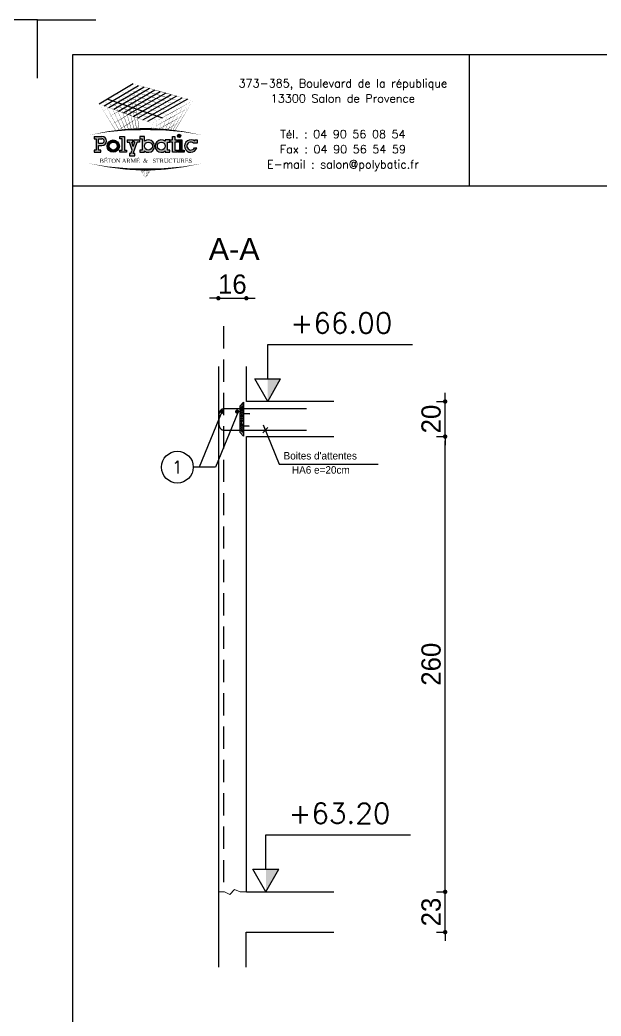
# Model space of a CAD drawing. Header units: metres. Extents: x -5618 to 118954, y -306 to 4637.
# Drawn here: x 94707 to 95039, y 1025 to 1594 of the extents above; entities that cross this region are included whole.
import ezdxf
from ezdxf.enums import TextEntityAlignment as Align

# ---------------------------------------------------------------- set-up
doc = ezdxf.new("R2010")
doc.units = ezdxf.units.M
doc.linetypes.add('CACHEX2', pattern=[19.049999999999997, 12.7, -6.35])
for name, color, linetype in [('COTATION', 1, 'Continuous'), ('GO-CARTOUCHE', 7, 'Continuous'), ('GO-FER-HA', 140, 'Continuous'), ('GO-TEXTE', 9, 'Continuous'), ('K_ENT_M_Building_V.76', 7, 'Continuous'), ('STR_COTATION', 1, 'Continuous'), ('STR_STA', 30, 'Continuous'), ('STR_VOI-POT', 6, 'Continuous')]:
    doc.layers.add(name, color=color, linetype=linetype)
doc.layers.add('Kofragna_forma', color=7, linetype='Continuous', lineweight=70)
doc.styles.add('GrDimensions', font='simplex.shx')
doc.styles.add('Lucida', font='LSANSI.TTF')
doc.styles.add('POLYBATIC', font='TIMES.TTF')
doc.styles.add('schéma', font='simplex.shx')
doc.styles.add('TEXTE', font='romans.shx')
doc.styles.add('TEXTEBA', font='ARIAL.TTF')
doc.dimstyles.new('COUPE-20', dxfattribs={"dimscale": 0.5, "dimtxt": 22, "dimasz": 5, "dimexe": 0.05, "dimexo": 0, "dimgap": 5, "dimtad": 1, "dimdec": 0, "dimdsep": 46, "dimtxsty": 'Standard', "dimblk1": 'DOT', "dimblk2": 'DOT', "dimsah": 1, "dimcen": 0, "dimdle": 150, "dimclrd": 1, "dimclre": 1, "dimclrt": 7, "dimadec": 0, "dimazin": 0, "dimtfac": 1, "dimtdec": 0, "dimtix": 1, "dimtmove": 2, "dimatfit": 3, "dimldrblk": 'DOT', "dimfxl": 0, "dimtvp": 1, "dimtolj": 1, "dimtzin": 0, "dimarcsym": 0})

# ---------------------------------------------------------------- blocks, each defined once
blk = doc.blocks.new('A$C492E529B')
h = blk.add_hatch(color=256)
h.paths.add_polyline_path([(-1.982500000000002, 0.1), (-2.082500000000003, 0.1), (-2.082500000000003, 0.2999999999999999), (-1.932500000000003, 0.2999999999999999, 1), (-1.932500000000003, 0.7), (-2.282500000000002, 0.7), (-2.282500000000001, 0.6), (-2.182500000000003, 0.6), (-2.182500000000003, 0.1), (-2.282500000000003, 0.1), (-2.282500000000004, -6.938893903907228e-18), (-1.982500000000003, -6.938893903907228e-18)])
h.paths.add_polyline_path([(-2.082500000000003, 0.3999999999999889), (-2.082500000000003, 0.6), (-1.932500000000003, 0.6, -1), (-1.932500000000003, 0.3999999999999999)], flags=16)
h = blk.add_hatch(color=256)
h.paths.add_polyline_path([(-1.157500000000001, 0.275, 1), (-1.707500000000001, 0.275, 1)])
h.paths.add_polyline_path([(-1.607500000000002, 0.275, -1), (-1.257500000000002, 0.275, -1)], flags=16)
for color, points in [(256, [(-0.9375, 0.7), (-1.137499999999999, 0.7000000000000001), (-1.137500000000001, 0.5999999999999999), (-1.0375, 0.6), (-1.0375, 0.09999999999999998), (-1.137500000000001, 0.09999999999999996), (-1.137499999999999, -4.163336342344337e-17), (-0.8375000000000021, -4.163336342344337e-17), (-0.8375000000000004, 0.09999999999999994), (-0.9374999999999982, 0.09999999999999998)]), (256, [(-0.3674999999999997, 0.45), (-0.2675000000000001, 0.45), (-0.2674999999999983, 0.55), (-0.5234481005020868, 0.55), (-0.5234481005020868, 0.45), (-0.4734481005020861, 0.45), (-0.5425000000000004, 0.2527088585773882), (-0.6115518994979148, 0.45), (-0.5615518994979141, 0.45), (-0.5615518994979141, 0.55), (-0.8175000000000008, 0.55), (-0.8175000000000008, 0.45), (-0.7175000000000011, 0.45), (-0.5954740502510436, 0.1013544292886954), (-0.6484481005020868, -0.04999999999999991), (-0.7175000000000011, -0.04999999999999991), (-0.7175000000000011, -0.1499999999999999), (-0.4675000000000011, -0.1499999999999999), (-0.4675000000000011, -0.04999999999999991), (-0.5424999999999986, -0.0499999999999999)]), (256, [(1.392500000000002, 0.55), (1.2925, 0.55), (1.2925, 0.7000000000000001), (1.192500000000003, 0.7000000000000001), (1.192500000000003, 0.55), (1.092500000000003, 0.55), (1.092500000000003, 0.45), (1.192500000000004, 0.45), (1.192500000000003, -6.938893903907228e-18), (1.392500000000002, -6.938893903907228e-18), (1.392500000000002, 0.1), (1.292500000000004, 0.1), (1.292500000000004, 0.45), (1.392500000000005, 0.45)]), (140, [(1.412500000000003, 0.7250000000000001, 1), (1.562500000000005, 0.7250000000000001, 1)]), (256, [(1.612500000000002, 0.55), (1.412500000000003, 0.55), (1.412500000000003, 0.45), (1.512500000000003, 0.45), (1.512500000000003, 0.1), (1.412500000000003, 0.09999999999999999), (1.412500000000003, -6.938893903907228e-18), (1.712500000000002, -6.938893903907228e-18), (1.7125, 0.09999999999999999), (1.612500000000002, 0.1)]), (256, [(2.129974487139162, 0.4), (2.282500000000004, 0.4), (2.282500000000002, 0.55), (2.182500000000005, 0.55), (2.182500000000003, 0.487132034355964, 3.359496397493009), (2.272075131106462, 0.2), (2.165613883008421, 0.2, -3.125801635094081)])]:
    blk.add_hatch(color=color).paths.add_polyline_path(points)
h = blk.add_hatch(color=256)
h.paths.add_polyline_path([(-0.04749999999999943, 0.4871320343559638), (-0.04749999999999766, 0.7000000000000001), (-0.2474999999999987, 0.7), (-0.2474999999999987, 0.6000000000000001), (-0.1474999999999991, 0.6000000000000001), (-0.1474999999999991, 0.1), (-0.2475000000000005, 0.09999999999999999), (-0.2474999999999987, -6.938893903907228e-18), (-0.04749999999999766, -1.387778780781446e-17), (-0.04749999999999943, 0.06286796564403607, 2.121320343559649)])
h.paths.add_polyline_path([(-0.04749999999999943, 0.275, -1), (0.3025000000000002, 0.275, -1)], flags=16)
h = blk.add_hatch(color=256)
h.paths.add_polyline_path([(1.072500000000003, 0.1), (0.9725000000000037, 0.1), (0.9725000000000037, 0.45), (1.072500000000003, 0.45), (1.072500000000003, 0.55), (0.872500000000004, 0.55), (0.872500000000004, 0.4871320343559638, 2.121320343559652), (0.872500000000004, 0.06286796564403632), (0.8725000000000058, -1.387778780781446e-17), (1.072500000000002, 0)])
h.paths.add_polyline_path([(0.5225000000000026, 0.275, -1), (0.8725000000000023, 0.275, -1)], flags=16)
for p, q in [((-0.5954740502510436, 0.101354429288693), (-0.7175000000000011, 0.45)), ((-0.5425000000000004, 0.2527088585773872), (-0.6115518994979148, 0.45)), ((-0.5425000000000004, -0.04999999999999991), (-0.3674999999999997, 0.45)), ((-0.5425000000000004, 0.2527088585773867), (-0.4734481005020861, 0.45)), ((0.872500000000004, 0.55), (0.872500000000004, 0.4871320343559638)), ((1.072500000000003, 0.55), (0.872500000000004, 0.55)), ((0.9725000000000037, 0.1), (0.9725000000000037, 0.45)), ((0.9725000000000037, 0.45), (1.072500000000003, 0.45)), ((1.072500000000003, 0.45), (1.072500000000003, 0.55)), ((-0.6484481005020868, -0.04999999999999991), (-0.5954740502510454, 0.1013544292886897)), ((0.872500000000004, 0.06286796564403632), (0.872500000000004, -6.938893903907228e-18)), ((1.072500000000003, 0.1), (0.9725000000000037, 0.1)), ((1.072500000000003, -6.938893903907228e-18), (1.072500000000003, 0.1)), ((2.165613883008421, 0.2), (2.272075131106462, 0.2)), ((0.872500000000004, -6.938893903907228e-18), (1.072500000000003, -6.938893903907228e-18))]:
    blk.add_line(p, q)
for points in [[(-2.282500000000002, 0.7), (-1.932500000000003, 0.7)], [(-2.282500000000002, 0.7), (-2.282500000000002, 0.6), (-2.182500000000003, 0.6), (-2.182500000000003, 0.1), (-2.282500000000002, 0.1), (-2.282500000000002, -6.938893903907228e-18), (-1.982500000000003, -6.938893903907228e-18), (-1.982500000000003, 0.1), (-2.082500000000003, 0.1), (-2.082500000000003, 0.2999999999999999), (-1.932500000000003, 0.2999999999999999)], [(-2.082500000000003, 0.3999999999999999), (-2.082500000000003, 0.6), (-1.932500000000003, 0.6)], [(-1.137499999999999, 0.7), (-0.9375, 0.7), (-0.9375, 0.09999999999999998), (-0.8375000000000004, 0.09999999999999994), (-0.8375000000000004, -4.163336342344337e-17), (-1.137499999999999, -4.163336342344337e-17), (-1.137499999999999, 0.09999999999999998), (-1.0375, 0.09999999999999998), (-1.0375, 0.6), (-1.137499999999999, 0.6), (-1.137499999999999, 0.7)], [(-0.8175000000000008, 0.55), (-0.5615518994979141, 0.55)], [(-0.8175000000000008, 0.55), (-0.8175000000000008, 0.45), (-0.7175000000000011, 0.45)], [(-0.6115518994979148, 0.45), (-0.5615518994979141, 0.45), (-0.5615518994979141, 0.55)], [(-0.5234481005020868, 0.55), (-0.2675000000000001, 0.55), (-0.2675000000000001, 0.45), (-0.3674999999999997, 0.45)], [(-0.4734481005020861, 0.45), (-0.5234481005020868, 0.45), (-0.5234481005020868, 0.55)], [(-0.2474999999999987, 0.7), (-0.2474999999999987, 0.6000000000000001), (-0.1474999999999991, 0.6000000000000001), (-0.1474999999999991, 0.1), (-0.2474999999999987, 0.1), (-0.2474999999999987, -6.938893903907228e-18), (-0.04749999999999943, -6.938893903907228e-18), (-0.04749999999999943, 0.06286796564403607)], [(-0.04749999999999943, 0.4871320343559638), (-0.04749999999999943, 0.7), (-0.2474999999999987, 0.7)], [(1.092500000000003, 0.55), (1.192500000000003, 0.55), (1.192500000000003, 0.7000000000000001), (1.292500000000002, 0.7000000000000001), (1.292500000000002, 0.55), (1.392500000000004, 0.55), (1.392500000000004, 0.45), (1.292500000000002, 0.45), (1.292500000000002, 0.1), (1.392500000000004, 0.1), (1.392500000000004, -6.938893903907228e-18), (1.192500000000003, -6.938893903907228e-18), (1.192500000000003, 0.45), (1.092500000000003, 0.45)], [(1.092500000000003, 0.45), (1.092500000000003, 0.55)], [(1.412500000000003, 0.45), (1.412500000000003, 0.55), (1.612500000000002, 0.55), (1.612500000000002, 0.1), (1.712500000000002, 0.1), (1.712500000000002, -6.938893903907228e-18), (1.412500000000003, -6.938893903907228e-18), (1.412500000000003, 0.1), (1.512500000000003, 0.1), (1.512500000000003, 0.45), (1.412500000000003, 0.45)], [(2.182500000000003, 0.487132034355964), (2.182500000000003, 0.55), (2.282500000000002, 0.55), (2.282500000000002, 0.4), (2.129974487139162, 0.4)], [(-2.082500000000003, 0.3999999999999999), (-1.932500000000003, 0.3999999999999999)], [(-0.6484481005020868, -0.04999999999999991), (-0.7175000000000011, -0.04999999999999991), (-0.7175000000000011, -0.1499999999999999), (-0.4675000000000011, -0.1499999999999999), (-0.4675000000000011, -0.04999999999999991), (-0.5425000000000004, -0.04999999999999991)]]:
    blk.add_lwpolyline(points)
for centre, radius in [((-1.432500000000001, 0.275), 0.275), ((-1.432500000000001, 0.275), 0.175), ((0.1275000000000013, 0.275), 0.175), ((0.6975000000000033, 0.275), 0.175)]:
    blk.add_circle(centre, radius)
at = {"color": 140}
blk.add_circle((1.487500000000004, 0.7250000000000001), 0.07500000000000107, dxfattribs=at)
for centre, radius, start, end in [((-1.932500000000003, 0.5), 0.2, 270, 90), ((-1.932500000000003, 0.5), 0.1, 270, 90), ((0.1275000000000013, 0.275), 0.275, 230.4788036413577, 129.5211963586423), ((0.6975000000000033, 0.275), 0.275, 50.47880364135766, 309.5211963586423), ((2.007500000000002, 0.275), 0.275, 50.47880364135766, 344.1733798681277), ((2.007500000000002, 0.275), 0.175, 45.58469140280684, 334.6230664748476)]:
    blk.add_arc(centre, radius, start, end)
blk = doc.blocks.new('POLYBATIC')
at = {"color": 140}
for p, q in [((-0.4296875000004547, 3.28125), (-1.601562500000455, 2.578125)), ((-1.434659090909463, 2.517755681818244), (-0.2414772727272521, 3.227982954545496)), ((-1.267755681818471, 2.457386363636374), (-0.05326704545473149, 3.174715909090992)), ((0.1349431818182438, 3.121448863636374), (-1.100852272727479, 2.397017045454504)), ((-0.933948863636715, 2.336647727272748), (0.323153409090537, 3.06818181818187)), ((-0.7670454545457233, 2.276278409090992), (0.5113636363635123, 3.014914772727252)), ((0.6995738636360329, 2.961647727272748), (-0.6001420454547315, 2.215909090909008)), ((-0.4332386363639671, 2.155539772727366), (0.8877840909092356, 2.908380681818244)), ((1.075994318181529, 2.855113636363626), (-0.2663352272729753, 2.095170454545496)), ((-0.09943181818198354, 2.034801136363626), (1.264204545454504, 2.801846590909008)), ((-1.308593750000455, 2.75390625), (0.5859375, 2.109375)), ((1.452414772727025, 2.748579545454504), (0.06747159090900823, 1.97443181818187))]:
    blk.add_line(p, q, dxfattribs=at)
for points in [[(-1.015625000000455, 2.9296875, 0.015625, 0, 0), (-0.4296875000004547, 3.28125, 0, 0, 0)], [(-0.8380681818182438, 2.87286931818187, 0.015625, 0, 0), (-0.2414772727272521, 3.227982954545496, 0, 0, 0)], [(0.283203125, 2.802734375, 0.015625, 0, 0), (-0.7226562500004547, 3.10546875, 0, 0, 0)], [(-0.3979455071712437, 1.710090152438511, 0.01404154563583916, 0, 0), (-0.7226562500004547, 3.10546875, 0, 0, 0)], [(-0.6605113636364877, 2.816051136363626, 0.015625, 0, 0), (-0.05326704545473149, 3.174715909090992, 0, 0, 0)], [(0.4443359375002274, 2.8955078125, 0.015625, 0, 0), (-0.5761718750004547, 3.193359375, 0, 0, 0)], [(-0.3091679367046254, 1.713523988177485, 0.01448156953465553, 0, 0), (-0.5761718750004547, 3.193359375, 0, 0, 0)], [(-0.4829545454547315, 2.759232954545496, 0.015625, 0, 0), (0.1349431818182438, 3.121448863636374, 0, 0, 0)], [(0.60546875, 2.98828125, 0.015625, 0, 0), (-0.4296875000004547, 3.28125, 0, 0, 0)], [(-0.2247129179731928, 1.715989555429132, 0.01490724232924596, 0, 0), (-0.4296875000004547, 3.28125, 0, 0, 0)], [(-1.601562500000455, 2.578125, 0, 0.015625, 0), (-1.015625000000455, 2.9296875, 0, 0, 0)], [(-1.434659090909463, 2.517755681818244, 0, 0.015625, 0), (-0.8380681818182438, 2.87286931818187, 0, 0, 0)], [(-0.3613281249997726, 2.431640625, 0.015625, 0, 0), (-1.308593750000455, 2.75390625, 0, 0, 0)], [(-0.8000544418000572, 1.683696661101635, 0.01214422228537064, 0, 0), (-1.308593750000455, 2.75390625, 0, 0, 0)], [(-1.267755681818471, 2.457386363636374, 0, 0.015625, 0), (-0.6605113636364877, 2.816051136363626, 0, 0, 0)], [(-0.2001953125, 2.5244140625, 0.015625, 0, 0), (-1.162109375000455, 2.841796875, 0, 0, 0)], [(-0.6921335829376858, 1.692528341469028, 0.01263800449243644, 0, 0), (-1.162109375000455, 2.841796875, 0, 0, 0)], [(-1.100852272727479, 2.397017045454504, 0, 0.015625, 0), (-0.4829545454547315, 2.759232954545496, 0, 0, 0)], [(-0.03906250000045475, 2.6171875, 0.015625, 0, 0), (-1.015625000000455, 2.9296875, 0, 0, 0)], [(-0.5892474188822234, 1.699752169851649, 0.0131193101882493, 0, 0), (-1.015625000000455, 2.9296875, 0, 0, 0)], [(-0.390625, 2.982954545454504, 0, 0.015625, 0), (-0.9232954545454959, 2.663352272727366, 0, 0, 0)], [(0.1220703125, 2.7099609375, 0.015625, 0, 0), (-0.8691406250004547, 3.017578125, 0, 0, 0)], [(-0.4912426523219438, 1.705550332218991, 0.01358734283786201, 0, 0), (-0.8691406250004547, 3.017578125, 0, 0, 0)], [(-0.3053977272729753, 2.702414772727366, 0.015625, 0, 0), (0.323153409090537, 3.06818181818187, 0, 0, 0)], [(-0.1278409090909918, 2.645596590909008, 0.015625, 0, 0), (0.5113636363635123, 3.014914772727252, 0, 0, 0)], [(0.04971590909099177, 2.588778409090992, 0.015625, 0, 0), (0.6995738636360329, 2.961647727272748, 0, 0, 0)], [(0.2272727272727479, 2.531960227272748, 0.015625, 0, 0), (0.8877840909092356, 2.908380681818244, 0, 0, 0)], [(1.2890625, 2.5, 0, 0.015625, 0), (0.283203125, 2.802734375, 0, 0, 0)], [(0.4048295454542767, 2.475142045454504, 0.015625, 0, 0), (1.075994318181529, 2.855113636363626, 0, 0, 0)], [(1.46484375, 2.59765625, 0, 0.015625, 0), (0.4443359375002274, 2.8955078125, 0, 0, 0)], [(0.5823863636364877, 2.41832386363626, 0.015625, 0, 0), (1.264204545454504, 2.801846590909008, 0, 0, 0)], [(1.640625000000227, 2.6953125, 0, 0.015625, 0), (0.60546875, 2.98828125, 0, 0, 0)], [(-0.68359375, 2.24609375, 0.015625, 0, 0), (-1.601562500000455, 2.578125, 0, 0, 0)], [(-1.031467709796289, 1.660411435280935, 0.01112380078447304, 0, 0), (-1.601562500000455, 2.578125, 0, 0, 0)], [(-1.455965909090764, 2.34375, 0, 0.015625, 0), (-0.9232954545454959, 2.663352272727366, 0, 0, 0)], [(-0.5224609375, 2.3388671875, 0.015625, 0, 0), (-1.455078125000455, 2.666015625, 0, 0, 0)], [(-0.9131357219118854, 1.673060752227684, 0.0116390314757204, 0, 0), (-1.455078125000455, 2.666015625, 0, 0, 0)], [(-0.933948863636715, 2.336647727272748, 0, 0.015625, 0), (-0.3053977272729753, 2.702414772727366, 0, 0, 0)], [(-0.3515625, 2.684659090909008, 0, 0.015625, 0), (-0.8309659090909918, 2.397017045454504, 0, 0, 0)], [(-0.7670454545457233, 2.276278409090992, 0, 0.015625, 0), (-0.1278409090909918, 2.645596590909008, 0, 0, 0)], [(-0.6001420454547315, 2.215909090909008, 0, 0.015625, 0), (0.04971590909099177, 2.588778409090992, 0, 0, 0)], [(-0.4332386363639671, 2.155539772727366, 0, 0.015625, 0), (0.2272727272727479, 2.531960227272748, 0, 0, 0)], [(0.5859375, 2.109375, 0, 0.015625, 0), (-0.3613281249997726, 2.431640625, 0, 0, 0)], [(-0.2663352272729753, 2.095170454545496, 0, 0.015625, 0), (0.4048295454542767, 2.475142045454504, 0, 0, 0)], [(0.7617187500002274, 2.20703125, 0, 0.015625, 0), (-0.2001953125, 2.5244140625, 0, 0, 0)], [(-0.09943181818198354, 2.034801136363626, 0, 0.015625, 0), (0.5823863636364877, 2.41832386363626, 0, 0, 0)], [(0.9374999999995453, 2.3046875, 0, 0.015625, 0), (-0.03906250000045475, 2.6171875, 0, 0, 0)], [(1.11328125, 2.40234375, 0, 0.015625, 0), (0.1220703125, 2.7099609375, 0, 0, 0)], [(0.7599431818180165, 2.36150568181813, 0.015625, 0, 0), (1.452414772727025, 2.748579545454504, 0, 0, 0)], [(0.8522727272725206, 2.095170454545496, 0.015625, 0, 0), (1.491477272727025, 2.450284090909008, 0, 0, 0)], [(0.8650912233908912, 1.677752675667421, 0.01027809155415822, 0, 0), (1.2890625, 2.5, 0, 0, 0)], [(0.9374999999995453, 2.3046875, 0.015625, 0, 0), (1.640625000000227, 2.6953125, 0, 0, 0)], [(0.9418075391890852, 1.670138702828694, 0.01115810583063171, 0, 0), (1.46484375, 2.59765625, 0, 0, 0)], [(1.012016020391002, 1.662597747784957, 0.01197350437350787, 0, 0), (1.640625000000227, 2.6953125, 0, 0, 0)], [(-1.310369318181984, 2.109375, 0, 0.015625, 0), (-0.8309659090909918, 2.397017045454504, 0, 0, 0)], [(-1.164772727272975, 1.875, 0, 0.015625, 0), (-0.738636363636715, 2.13068181818187, 0, 0, 0)], [(-0.3124999999997726, 2.386363636363626, 0, 0.015625, 0), (-0.738636363636715, 2.13068181818187, 0, 0, 0)], [(0.234375, 1.9140625, 0, 0.015625, 0), (-0.68359375, 2.24609375, 0, 0, 0)], [(-0.2734375, 2.08806818181813, 0, 0.015625, 0), (-0.6463068181817562, 1.864346590909008, 0, 0, 0)], [(0.41015625, 2.01171875, 0, 0.015625, 0), (-0.5224609375, 2.3388671875, 0, 0, 0)], [(0.06747159090900823, 1.97443181818187, 0, 0.015625, 0), (0.7599431818180165, 2.36150568181813, 0, 0, 0)], [(0.2130681818182438, 1.74005681818187, 0, 0.015625, 0), (0.8522727272725206, 2.095170454545496, 0, 0, 0)], [(0.234375, 1.9140625, 0, 0.015625, 0), (0.9374999999995453, 2.3046875, 0, 0, 0)], [(0.4740167860959446, 1.706460429945992, 0.005969104741541102, 0, 0), (0.5859375, 2.109375, 0, 0, 0)], [(0.5866968277300657, 1.699916449576676, 0.007180386554667803, 0, 0), (0.7617187500002274, 2.20703125, 0, 0, 0)], [(0.6885950454347949, 1.692796153361087, 0.008296831818832406, 0, 0), (0.9374999999995453, 2.3046875, 0, 0, 0)], [(0.7648212005681216, 1.884417712436971, 0.015625, 0, 0), (1.342329545454277, 2.20525568181813, 0, 0, 0)], [(0.7810150218122089, 1.685348204963248, 0.00932677131755205, 0, 0), (1.11328125, 2.40234375, 0, 0, 0)], [(-1.953125, 1.5078125, 0, 0.078125, -0.05384344768960826), (0, 1.71875, 0, 0, 0)], [(-1.019176136363967, 1.640625, 0, 0.015625, 0), (-0.6463068181817562, 1.864346590909008, 0, 0, 0)], [(-0.2343750000004547, 1.789772727272748, 0, 0.006380219183002012, 0), (-0.364879483288405, 1.711470037299478, 0, 0.006380219183002012, 0)], [(1.953125, 1.5078125, 0, 0.078125, 0.05384344768960826), (0, 1.71875, 0, 0, 0)], [(0.2101635290903232, 1.716335487573815, 0.003228196121244227, 0, 0), (0.234375, 1.9140625, 0, 0, 0)], [(0.3490664007761097, 1.712087584760297, 0.004654464702752464, 0, 0), (0.41015625, 2.01171875, 0, 0, 0)], [(0.4469534160696185, 1.707824498826653, 0.006931142164855608, 0.015625, 0), (0.7670454545452685, 1.885653409090992, 0, 0, 0)], [(0.6795939278408696, 1.674900666982467, 0.015625, 0, 0), (1.193181818181984, 1.960227272727366, 0, 0, 0)], [(0.9595825479204905, 1.668281339753776, 0.002934513941093933, 0, 0), (1.044034090909008, 1.715198863636374, 0, 0, 0)], [(-1.953125, 0.5234375, 0, 0.078125, 0.05384344768960826), (0, 0.3125, 0, 0, 0)], [(1.953125, 0.5234375, 0, 0.078125, -0.05384344768960826), (0, 0.3125, 0, 0, 0)], [(0, 0, 0, 0.003813184372856077, 0), (-0.195425699109137, 0.3145877107606339, 0, 0.003813184372856077, 0)], [(0, 0, 0, 0.003681835129602301, 0), (-0.1714354482223825, 0.3141065594943484, 0, 0.003681835129602301, 0)], [(0, 0, 0, 0.003559883067564705, 0), (-0.1490701034542781, 0.3137146953291676, 0, 0.003559883067564705, 0)], [(0, 0, 0, 0.003446298807918057, 0), (-0.1281592369196005, 0.3133977978450275, 0, 0.003446298807918057, 0)], [(0, 0, 0, 0.003340204242443637, 0), (-0.1085566378797012, 0.3131441477290764, 0, 0.003340204242443637, 0)], [(0, 0, 0, 0.00324084487628895, 0), (-0.09013599812169559, 0.312944083366574, 0, 0.00324084487628895, 0)], [(0, 0, 0, 0.00314756816438513, 0), (-0.07278751380135873, 0.312789586335839, 0, 0.00314756816438513, 0)], [(0, 0, 0, 0.003059806352468915, 0), (-0.05641517962362741, 0.3126739616427585, 0, 0.003059806352468915, 0)], [(0, 0, 0, 0.003059806352468926, 0), (-0.05641517962362741, 0.3126739616427585, 0, 0.003059806352468926, 0)], [(0, 0, 0, 0.002977062747662009, 0), (-0.04093461278057475, 0.3125915885044606, 0, 0.002977062747662009, 0)], [(0, 0, 0, 0.005103348149100338, 0), (0.03827511111785498, 0.3125800741324838, 0, 0.005103348149100338, 0)], [(0, 0, 0, 0.004857820584163759, 0), (0.06375889516698408, 0.3127222001055543, 0, 0.004857820584163759, 0)], [(0, 0, 0, 0.004635747574430795, 0), (0.08692026702033218, 0.3129129612740371, 0, 0.004635747574430795, 0)], [(0, 0, 0, 0.004433818568920311, 0), (0.1080743276174871, 0.3131384364301084, 0, 0.004433818568920311, 0)], [(0, 0, 0, 0.004249332961201733, 0), (0.1274799888360576, 0.3133883058886795, 0, 0.004249332961201733, 0)], [(0, 0, 0, 0.004080063185600645, 0), (0.1453522509866616, 0.3136548573932032, 0, 0.004080063185600645, 0)], [(0, 0, 0, 0.003924153640373415, 0), (0.1618713376651613, 0.3139322912297757, 0, 0.003924153640373415, 0)], [(0, 0, 0, 0.003780044831076442, 0), (0.1771896014565755, 0.3142162265830848, 0, 0.003780044831076442, 0)], [(0, 0, 0, 0.003646415603355052, 0), (0.1914368191760332, 0.314503345789376, 0, 0.003646415603355052, 0)]]:
    blk.add_lwpolyline(points, format="xyseb", dxfattribs=at)
at = {"color": 5, "xscale": 0.78125, "yscale": 0.78125, "zscale": 0.78125}
blk.add_blockref('A$C492E529B', (0, 0.9102189642169378), dxfattribs=at)
at = {"lineweight": 60, "style": 'POLYBATIC'}
for s, p in [('BÉTON ARMÉ', (-1.586656885245475, 0.546875)), ('STRUCTURES', (0.2401012856082616, 0.546875))]:
    blk.add_text(s, height=0.140625, dxfattribs=at).set_placement(p)
at = {"color": 140, "style": 'POLYBATIC'}
blk.add_text('&', height=0.140625, dxfattribs=at).set_placement((0, 0.546875), align=Align.CENTER)
blk = doc.blocks.new('_DOT')
at = {"color": 0, "linetype": 'ByBlock'}
blk.add_line((-0.5, 0), (-1, 0), dxfattribs=at)
at = {"color": 0, "linetype": 'ByBlock', "const_width": 0.5}
blk.add_lwpolyline([(-0.25, 0, 1), (0.25, 0, 1)], format="xyb", close=True, dxfattribs=at)
blk = doc.blocks.new('*D1248')
at = {"layer": 'COTATION', "color": 1, "lineweight": -2, "ltscale": 4.5}
for p, q in [((94949.7076915706, 1098.287651877362), (94949.7076915706, 1100.787651877362)), ((94944.7076915706, 1095.787651877362), (94949.73269157059, 1095.787651877362)), ((94949.7076915706, 1072.787651877362), (94949.7076915706, 1095.787651877362)), ((94944.7076915706, 1072.787651877362), (94949.73269157059, 1072.787651877362)), ((94949.7076915706, 1070.287651877362), (94949.7076915706, 1067.787651877362))]:
    blk.add_line(p, q, dxfattribs=at)
at = {"layer": 'DEFPOINTS', "color": 0, "lineweight": -3, "ltscale": 4.5}
for p in [(94886.14404431664, 1095.787651877362), (94949.7076915706, 1095.787651877362), (94886.14404431664, 1072.787651877362)]:
    blk.add_point(p, dxfattribs=at)
at = {"layer": 'COTATION', "color": 1, "lineweight": -2, "ltscale": 4.5, "xscale": 2.5, "yscale": 2.5, "zscale": 2.5}
for p, rotation in [((94949.7076915706, 1095.787651877362), 270), ((94949.7076915706, 1072.787651877362), 90)]:
    blk.add_blockref('_DOT', p, dxfattribs=dict(at, rotation=rotation))
at = {"layer": 'COTATION', "color": 7, "lineweight": -3, "ltscale": 4.5, "insert": (94941.7076915706, 1084.287651877377), "char_height": 11, "attachment_point": 5, "rotation": 90}
blk.add_mtext('\\A1;23', dxfattribs=at)
blk = doc.blocks.new('*D1249')
at = {"layer": 'COTATION', "color": 1, "lineweight": -2, "ltscale": 4.5}
for p, q in [((94944.7076915706, 1355.787651877362), (94949.73269157059, 1355.787651877362)), ((94949.7076915706, 1098.287651877362), (94949.7076915706, 1353.287651877362)), ((94944.7076915706, 1095.787651877362), (94949.73269157059, 1095.787651877362))]:
    blk.add_line(p, q, dxfattribs=at)
at = {"layer": 'DEFPOINTS', "color": 0, "lineweight": -3, "ltscale": 4.5}
for p in [(94886.14404431664, 1355.787651877362), (94949.7076915706, 1355.787651877362), (94886.14404431664, 1095.787651877362)]:
    blk.add_point(p, dxfattribs=at)
at = {"layer": 'COTATION', "color": 1, "lineweight": -2, "ltscale": 4.5, "xscale": 2.5, "yscale": 2.5, "zscale": 2.5}
for p, rotation in [((94949.7076915706, 1355.787651877362), 90), ((94949.7076915706, 1095.787651877362), 270)]:
    blk.add_blockref('_DOT', p, dxfattribs=dict(at, rotation=rotation))
at = {"layer": 'COTATION', "color": 7, "lineweight": -3, "ltscale": 4.5, "insert": (94941.7076915706, 1225.787651877377), "char_height": 11, "attachment_point": 5, "rotation": 90}
blk.add_mtext('\\A1;260', dxfattribs=at)
blk = doc.blocks.new('*D1250')
at = {"layer": 'COTATION', "color": 1, "lineweight": -2, "ltscale": 4.5}
for p, q in [((94949.7076915706, 1378.290151877442), (94949.7076915706, 1380.790151877442)), ((94944.7076915706, 1375.790151877442), (94949.73269157059, 1375.790151877442)), ((94949.7076915706, 1355.787651877362), (94949.7076915706, 1375.790151877442)), ((94944.7076915706, 1355.787651877362), (94949.73269157059, 1355.787651877362)), ((94949.7076915706, 1353.287651877362), (94949.7076915706, 1350.787651877362))]:
    blk.add_line(p, q, dxfattribs=at)
at = {"layer": 'DEFPOINTS', "color": 0, "lineweight": -3, "ltscale": 4.5}
for p in [(94886.14404431664, 1375.790151877442), (94949.7076915706, 1375.790151877442), (94886.14404431664, 1355.787651877362)]:
    blk.add_point(p, dxfattribs=at)
at = {"layer": 'COTATION', "color": 1, "lineweight": -2, "ltscale": 4.5, "xscale": 2.5, "yscale": 2.5, "zscale": 2.5}
for p, rotation in [((94949.7076915706, 1375.790151877442), 270), ((94949.7076915706, 1355.787651877362), 90)]:
    blk.add_blockref('_DOT', p, dxfattribs=dict(at, rotation=rotation))
at = {"layer": 'COTATION', "color": 7, "lineweight": -3, "ltscale": 4.5, "insert": (94941.7076915706, 1365.788901877417), "char_height": 11, "attachment_point": 5, "rotation": 90}
blk.add_mtext('\\A1;20', dxfattribs=at)
blk = doc.blocks.new('stab')
at = {"layer": 'STR_STA'}
h = blk.add_hatch(dxfattribs=at)
h.set_pattern_fill('ANSI31', color=9, scale=6.075, angle=-540.0000000000001, style=0)
h.set_pattern_definition([(315.0000000000001, (-54992.65837973652, 395894.7379386253), (-0.5369592119635344, -0.5369592119635349), [])])
h.paths.add_polyline_path([(8.552378314954694, 0), (6.527378315047827, -2.025000000023283), (4.901532150164712, -2.025000000023283), (4.901532150164712, 0)])
h.paths.add_polyline_path([(4.901532150164712, 0), (4.901532150164712, -2.025000000139698), (1.74862694303738, -2.025000000023283), (1.948794948111754, 0)])
h.paths.add_polyline_path([(1.414768370159436, 0), (1.731635668373201, -2.025000000023283), (-8.030776707397308, -2.025000000023283), (-7.821117697225418, 0)])
h.paths.add_polyline_path([(-8.109998894331511, -1.562622790690511), (-9.672621684905607, 0), (-8.249247268366162, 0)])
at = {"layer": 'STR_STA', "color": 1}
blk.add_lwpolyline([(-5.928707288054284, 36.008007580298), (-5.928707288054284, 0.5705075804144144), (-5.928707288052465, -11.06744842143235, 0.4142135623762916), (-2.891207288077567, -14.1049484213363), (3.183792711886781, -14.10494842149637, 0.4142135623762916), (6.221292711968999, -11.067448421476), (6.221292711968999, 36.008007580298)], format="xyb", dxfattribs=at)
blk.add_lwpolyline([(-7.647621684882324, -2.025000000023283), (-9.672621684905607, 0), (9.672621684905607, 0), (7.647621684882324, -2.025000000023283)], close=True, dxfattribs=at)
blk.add_lwpolyline([(-3.876133816724177, 0), (-3.678095901675988, -2.222349535324611), (-3.088990557997022, 3.467548173037358), (-3.088990557997022, 0), (3.088990557997022, 0), (3.416271031775977, -2.091547353309579), (3.939919544325676, 3.205943809472956), (3.939919544325676, 0)], dxfattribs=at)
at = {"layer": 'STR_STA', "color": 6, "linetype": 'Continuous', "const_width": 1.2}
for points in [[(-3.750946255378949, -3.686379832470266, -1), (-4.950946254633891, -3.686379832470266, -1)], [(-3.63822869229989, -12.30089231230522, -1), (-4.838228691554832, -12.30089231230522, -1)]]:
    blk.add_lwpolyline(points, format="xyb", close=True, dxfattribs=at)
blk = doc.blocks.new('*D1251')
at = {"layer": 'DEFPOINTS', "color": 0, "lineweight": -3, "ltscale": 4.5}
for p in [(94836.14404431664, 1434.774084965984), (94820.14404431664, 1395.790151877441, 187.688179425467), (94836.14404431664, 1395.790151877441, 187.688179425467)]:
    blk.add_point(p, dxfattribs=at)
at = {"layer": 'STR_COTATION', "color": 1, "lineweight": -2, "ltscale": 4.5}
for p, q in [((94817.64404431664, 1434.774084965984), (94815.14404431664, 1434.774084965984)), ((94820.14404431664, 1434.78382318438), (94820.14404431664, 1434.799084965984)), ((94820.14404431664, 1434.774084965984), (94836.14404431664, 1434.774084965984)), ((94836.14404431664, 1434.78382318438), (94836.14404431664, 1434.799084965984)), ((94838.64404431664, 1434.774084965984), (94841.14404431664, 1434.774084965984))]:
    blk.add_line(p, q, dxfattribs=at)
at = {"layer": 'STR_COTATION', "color": 1, "lineweight": -2, "ltscale": 4.5, "xscale": 2.5, "yscale": 2.5, "zscale": 2.5}
blk.add_blockref('_DOT', (94820.14404431664, 1434.774084965984), dxfattribs=at)
at = {"layer": 'STR_COTATION', "color": 1, "lineweight": -2, "ltscale": 4.5, "xscale": 2.5, "yscale": 2.5, "zscale": 2.5, "rotation": 180}
blk.add_blockref('_DOT', (94836.14404431664, 1434.774084965984), dxfattribs=at)
at = {"layer": 'STR_COTATION', "color": 7, "lineweight": -3, "ltscale": 4.5, "insert": (94828.14404431664, 1442.774084965984), "char_height": 11, "attachment_point": 5}
blk.add_mtext('\\A1;16', dxfattribs=at)

msp = doc.modelspace()

# ---------------------------------------------------------------- linework, layer by layer
at = {"color": 7, "linetype": 'Continuous', "lineweight": -3}
for p, q in [((94840.97179233952, 1388.790151877442, 187.688179425467), (94855.72199169194, 1388.790151877442, 187.688179425467)), ((94848.34689201572, 1375.790151877442, 187.688179425467), (94840.97179233952, 1388.790151877442, 187.688179425467)), ((94840.97179233952, 1388.790151877442, 187.688179425467), (94855.72199169194, 1388.790151877442, 187.688179425467)), ((94848.34689201572, 1375.790151877442, 187.688179425467), (94840.97179233952, 1388.790151877442, 187.688179425467)), ((94848.34689201572, 1375.790151877442, 187.688179425467), (94855.72199169194, 1388.790151877442, 187.688179425467)), ((94848.34689201572, 1375.790151877442, 187.688179425467), (94855.72199169194, 1388.790151877442, 187.688179425467)), ((94839.91469024654, 1108.787651877362, 187.688179425467), (94854.66488959896, 1108.787651877362, 187.688179425467)), ((94847.28978992274, 1095.787651877362, 187.688179425467), (94839.91469024654, 1108.787651877362, 187.688179425467)), ((94839.91469024654, 1108.787651877362, 187.688179425467), (94854.66488959896, 1108.787651877362, 187.688179425467)), ((94847.28978992274, 1095.787651877362, 187.688179425467), (94839.91469024654, 1108.787651877362, 187.688179425467)), ((94847.28978992274, 1095.787651877362, 187.688179425467), (94854.66488959896, 1108.787651877362, 187.688179425467)), ((94847.28978992274, 1095.787651877362, 187.688179425467), (94854.66488959896, 1108.787651877362, 187.688179425467))]:
    msp.add_line(p, q, dxfattribs=at)
for points in [[(94716.7851854302, 1560.380043830577), (94716.78518540086, 1593.710043830418), (94683.45518540067, 1593.710043830418)], [(94716.78518540086, 1560.380045963467), (94716.78518540086, 1593.710045963192), (94750.11518540094, 1593.710045963192)], [(94963.42718540085, 1573.712045963636), (94963.42906549363, 1498.770802720698)], [(95686.6881854008, 1498.770802720698), (94736.783185401, 1498.770802720698)]]:
    msp.add_lwpolyline(points)
msp.add_lwpolyline([(94736.783185401, 1573.712045963636), (94736.783185401, 913.7780459635113), (95686.6881854008, 913.7780459635113), (95686.6881854008, 1573.712045963636)], close=True)
at = {"lineweight": 18, "elevation": 187.688179425467}
msp.add_lwpolyline([(94820.14404431664, 1095.787651877362), (94823.60898461727, 1095.787651877362), (94826.63145534716, 1094.363864284918), (94829.37913328606, 1097.134970505932), (94832.53898791304, 1095.787651877362), (94836.14404431664, 1095.787651877362)], dxfattribs=at)
at = {"color": 7, "linetype": 'Continuous', "lineweight": -3}
for points in [[(94855.72199169194, 1388.790151877442, 187.688179425467), (94848.34689201572, 1375.790151877442, 187.688179425467), (94848.34689201572, 1388.757335013522, 187.688179425467)], [(94855.72199169194, 1388.790151877442, 187.688179425467), (94848.34689201572, 1375.790151877442, 187.688179425467), (94848.34689201572, 1388.757335013522, 187.688179425467)], [(94854.66488959896, 1108.787651877362, 187.688179425467), (94847.28978992274, 1095.787651877362, 187.688179425467), (94847.28978992274, 1108.754835013443, 187.688179425467)], [(94854.66488959896, 1108.787651877362, 187.688179425467), (94847.28978992274, 1095.787651877362, 187.688179425467), (94847.28978992274, 1108.754835013443, 187.688179425467)]]:
    msp.add_solid(points, dxfattribs=at)
at = {"layer": 'GO-CARTOUCHE', "color": 2, "ltscale": 3}
msp.add_line((94848.43838763767, 1360.983328638188, 187.688179425467), (94845.63146294805, 1358.008031136615, 187.688179425467), dxfattribs=at)
at = {"layer": 'GO-CARTOUCHE', "color": 2, "ltscale": 3, "elevation": 187.688179425467}
msp.add_lwpolyline([(94845.83702362631, 1362.490740908823), (94854.80163234305, 1340.076922738614), (94911.50158488094, 1340.076922738614)], dxfattribs=at)
at = {"layer": 'GO-FER-HA', "elevation": 187.688179425467}
for points in [[(94831.44671230359, 1369.955201291297), (94818.56557416318, 1338.322943150335), (94805.82578216908, 1338.322943150335)], [(94822.11473827032, 1369.955201291297), (94809.23360012991, 1338.322943150335), (94805.82578216906, 1338.322943150335)]]:
    msp.add_lwpolyline(points, dxfattribs=at)
at = {"layer": 'GO-FER-HA'}
msp.add_circle((94796.76901953421, 1338.322943150335, 187.688179425467), 9.05676263485475, dxfattribs=at)
at = {"layer": 'K_ENT_M_Building_V.76', "color": 30, "linetype": 'Continuous', "lineweight": -3}
for p, q in [((94848.34689201572, 1388.790151877442, 187.688179425467), (94848.34689201572, 1408.290151877442, 187.688179425467)), ((94848.34689201572, 1408.290151877442, 187.688179425467), (94854.84689201572, 1408.290151877442, 187.688179425467)), ((94848.34689201572, 1388.790151877442, 187.688179425467), (94848.34689201572, 1408.290151877442, 187.688179425467)), ((94848.34689201572, 1408.290151877442, 187.688179425467), (94854.84689201572, 1408.290151877442, 187.688179425467)), ((94854.84689201572, 1408.290151877442, 187.688179425467), (94930.98974915859, 1408.290151877442, 187.688179425467)), ((94854.84689201572, 1408.290151877442, 187.688179425467), (94930.98974915859, 1408.290151877442, 187.688179425467)), ((94847.28978992274, 1108.787651877362, 187.688179425467), (94847.28978992274, 1128.287651877363, 187.688179425467)), ((94847.28978992274, 1128.287651877363, 187.688179425467), (94853.78978992274, 1128.287651877363, 187.688179425467)), ((94847.28978992274, 1108.787651877362, 187.688179425467), (94847.28978992274, 1128.287651877363, 187.688179425467)), ((94847.28978992274, 1128.287651877363, 187.688179425467), (94853.78978992274, 1128.287651877363, 187.688179425467)), ((94853.78978992274, 1128.287651877363, 187.688179425467), (94929.93264706561, 1128.287651877363, 187.688179425467)), ((94853.78978992274, 1128.287651877363, 187.688179425467), (94929.93264706561, 1128.287651877363, 187.688179425467))]:
    msp.add_line(p, q, dxfattribs=at)
at = {"layer": 'Kofragna_forma', "color": 4, "lineweight": -3}
for p, q in [((94820.14404431664, 1395.790151877441, 187.688179425467), (94820.14404431664, 1052.787651877362, 187.688179425467)), ((94836.14404431664, 1375.790151877442, 187.688179425467), (94836.14404431664, 1395.790151877441, 187.688179425467)), ((94886.14404431664, 1375.790151877442, 187.688179425467), (94836.14404431664, 1375.790151877442, 187.688179425467)), ((94836.14404431664, 1095.787651877362, 187.688179425467), (94836.14404431664, 1355.787651877362, 187.688179425467)), ((94836.14404431664, 1355.787651877362, 187.688179425467), (94886.14404431664, 1355.787651877362, 187.688179425467)), ((94836.14404431664, 1095.787651877362, 187.688179425467), (94886.14404431664, 1095.787651877362, 187.688179425467)), ((94836.04654431657, 1072.787651877362, 187.688179425467), (94886.14404431664, 1072.787651877362, 187.688179425467)), ((94836.04654431657, 1052.787651877362, 187.688179425467), (94836.04654431657, 1072.787651877362, 187.688179425467))]:
    msp.add_line(p, q, dxfattribs=at)
at = {"layer": 'STR_VOI-POT', "color": 1, "linetype": 'CACHEX2', "elevation": 187.688179425467}
msp.add_lwpolyline([(94823.14681276894, 1418.787651877357), (94823.14587913938, 1095.787651877357)], dxfattribs=at)

# ---------------------------------------------------------------- block references
at = {"xscale": 16.49835000000894, "yscale": 16.49834999989253, "zscale": 16.49835000000003}
msp.add_blockref('POLYBATIC', (94778.55211242172, 1503.089324706599), dxfattribs=at)
at = {"layer": 'STR_STA', "zscale": 0.001000000000004775, "rotation": 270}
msp.add_blockref('stab', (94834.56464571346, 1365.71697259937, 187.688179425467), dxfattribs=at)

# ---------------------------------------------------------------- texts
at = {"style": 'schéma'}
for s, p in [('373-385, Boulevard de la république', (94891.30783584667, 1555.175782668885)), ('13300 Salon de Provence', (94891.30783584667, 1546.545409750674)), ('Tél. : 04 90 56 08 54', (94891.30783584667, 1526.162291825066)), ('Fax : 04 90 56 54 59', (94891.30783584667, 1517.531918907204)), ('E-mail : salon@polybatic.fr', (94891.30783584667, 1508.901545988644))]:
    msp.add_text(s, height=4.6662, dxfattribs=at).set_placement(p, align=Align.CENTER)
at = {"layer": 'GO-FER-HA', "style": 'TEXTE'}
msp.add_text('1', height=7.199999999999999, dxfattribs=at).set_placement((94796.76901953424, 1338.322943150335, 187.688179425467), align=Align.MIDDLE_CENTER)
at = {"layer": 'GO-TEXTE', "style": 'TEXTEBA'}
msp.add_text('A-A', height=12.49708794321094, dxfattribs=at).set_placement((94814.63808785092, 1456.619520362756, 187.688179425467))
at = {"layer": 'GO-TEXTE', "linetype": 'Continuous', "style": 'Lucida'}
for s, p in [("Boites d'attentes", (94857.40203857177, 1342.69655055557, 187.688179425467)), ('HA6 e=20cm', (94862.16705612741, 1334.619028809883, 187.688179425467))]:
    msp.add_text(s, height=4.255999999999999, rotation=0.001797547044573023, dxfattribs=at).set_placement(p)
at = {"layer": 'K_ENT_M_Building_V.76', "color": 0, "linetype": 'Continuous', "lineweight": -3, "char_height": 11.7, "attachment_point": 7, "style": 'GrDimensions'}
for s, insert in [('+66.00', (94861.34689201573, 1414.790151877442, 187.688179425467)), ('\\A1;+63.20', (94860.28978992275, 1134.787651877363, 187.688179425467))]:
    msp.add_mtext(s, dxfattribs=dict(at, insert=insert))

# ---------------------------------------------------------------- dimensions: what is measured, and where the dimension line sits
at = {"layer": 'COTATION', "lineweight": -3, "ltscale": 4.5}
for base, p1, p2, picture, middle in [((94949.7076915706, 1375.790151877442, 93.84408971273348), (94886.14404431664, 1355.787651877362, 93.84408971273348), (94886.14404431664, 1375.790151877442, 93.84408971273348), '*D1250', (94941.7076915706, 1365.788901877417, 93.84408971273348)), ((94949.7076915706, 1355.787651877362, 93.84408971273348), (94886.14404431664, 1095.787651877362, 93.84408971273348), (94886.14404431664, 1355.787651877362, 93.84408971273348), '*D1249', (94941.7076915706, 1225.787651877377, 93.84408971273348)), ((94949.7076915706, 1095.787651877362, 93.84408971273348), (94886.14404431664, 1072.787651877362, 93.84408971273348), (94886.14404431664, 1095.787651877362, 93.84408971273348), '*D1248', (94941.7076915706, 1084.287651877377, 93.84408971273348))]:
    dim = msp.add_linear_dim(base=base, p1=p1, p2=p2, angle=90, dimstyle='COUPE-20', dxfattribs=at)
    dim.commit()
    dim.dimension.update_dxf_attribs({"geometry": picture, "text_midpoint": middle})
at = {"layer": 'STR_COTATION', "lineweight": -3, "ltscale": 4.5}
dim = msp.add_linear_dim(base=(94836.14404431664, 1434.774084965984), p1=(94820.14404431664, 1395.790151877441, 187.688179425467), p2=(94836.14404431664, 1395.790151877441, 187.688179425467), dimstyle='COUPE-20', override={"dimfxl": 0.1}, dxfattribs=at)
dim.commit()
dim.dimension.update_dxf_attribs({"geometry": '*D1251', "text_midpoint": (94828.14404431664, 1442.774084965984)})

doc.saveas('drawing.dxf')
